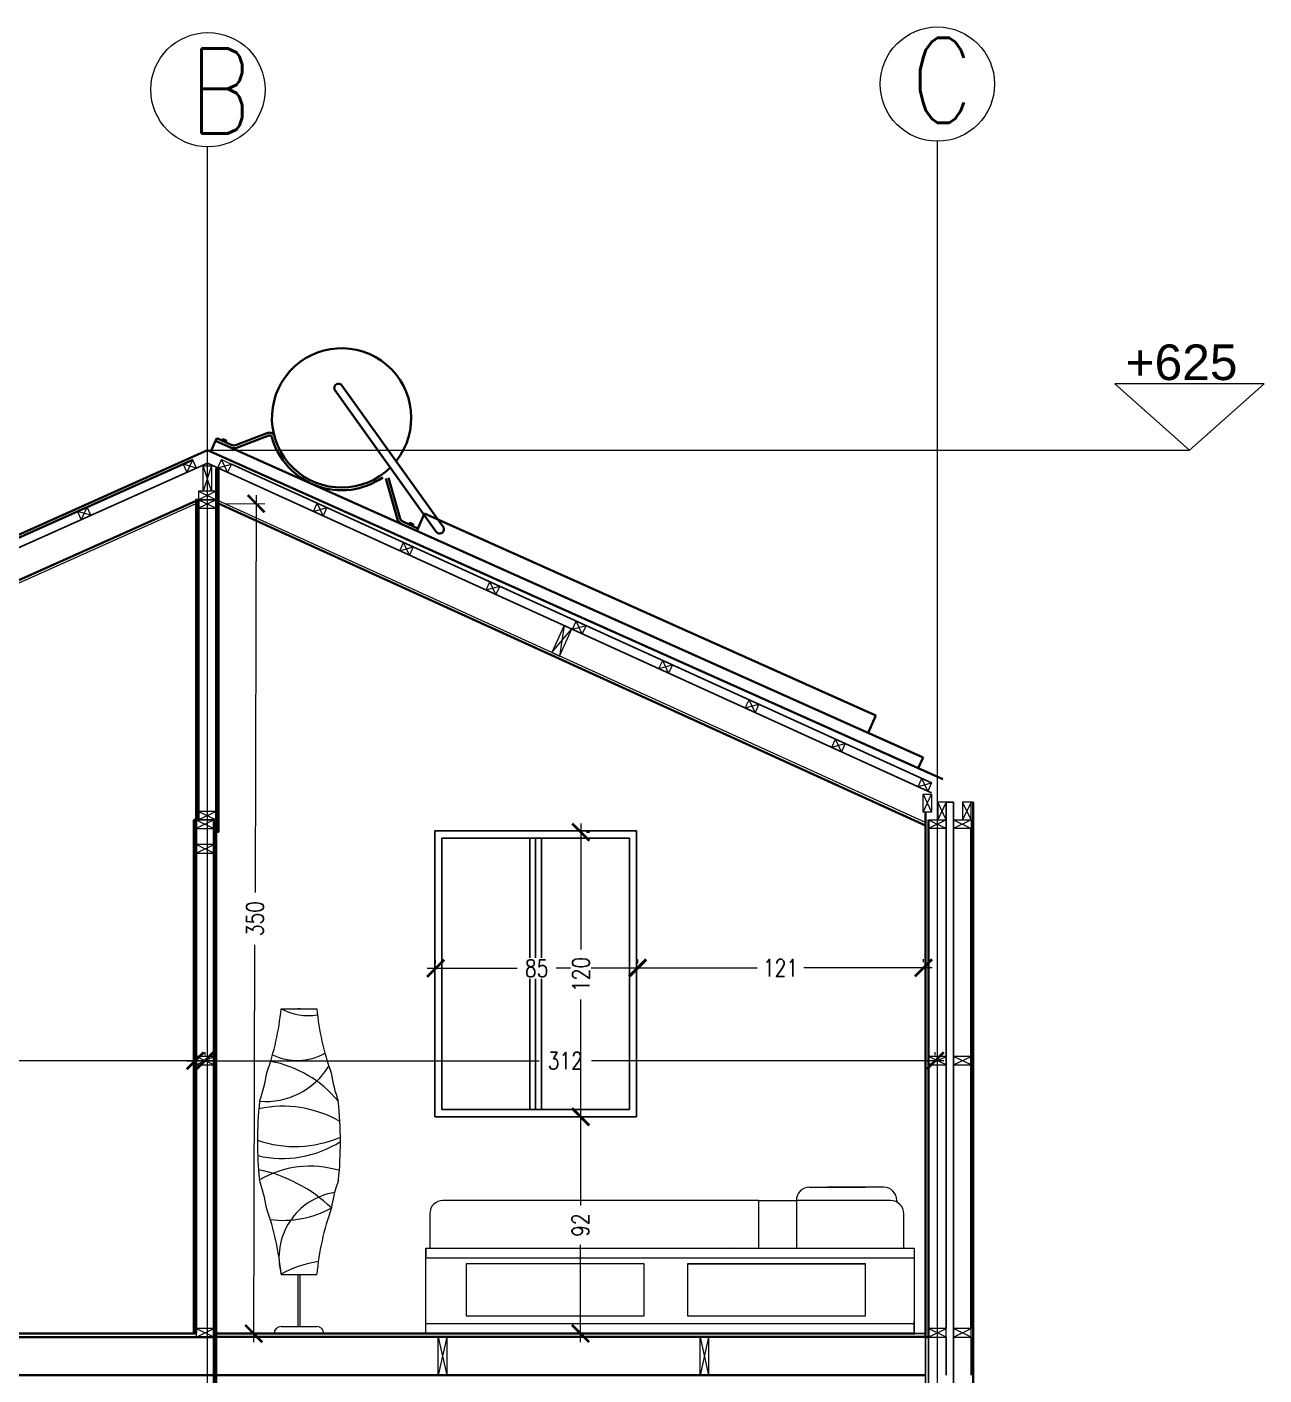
# Model space of a CAD drawing. Header units: millimetres. Extents: x 2260 to 4465, y 2640 to 4441.
# Drawn here: x 3856 to 4378, y 3872 to 4441 of the extents above; entities that cross this region are included whole.
import ezdxf

# ---------------------------------------------------------------- set-up
doc = ezdxf.new("R2010")
doc.units = ezdxf.units.MM
for name, color, linetype, lineweight in [('A-ANNO-DIMS', 3, 'Continuous', 18), ('A-ANNO-SYMB', 3, 'Continuous', 18), ('A-DETL-MBND', 3, 'Continuous', 18), ('A-DETL-MCUT', 4, 'Continuous', 25), ('A-ELEV-MBE1', 7, 'Continuous', 35), ('A-ELEV-MBE2', 4, 'Continuous', 25), ('A-FURN', 8, 'Continuous', 18), ('A-SECT-MCUT', 7, 'Continuous', 35), ('A-WALL-STUD', 3, 'Continuous', 18)]:
    doc.layers.add(name, color=color, linetype=linetype, lineweight=lineweight)
doc.styles.add('ARIAL', font='Arial.ttf')
doc.styles.add('E-ROMANS', font='romans.shx', dxfattribs={"width": 0.8})
doc.styles.get("Standard").update_dxf_attribs({"font": 'Arial.ttf'})
doc.dimstyles.new('Copy of TICK_36', dxfattribs={"dimtxt": 3.6, "dimasz": 3.6, "dimexe": 1.8, "dimexo": 1.2, "dimgap": 1.8, "dimtad": 0, "dimdec": 0, "dimzin": 0, "dimdsep": 46, "dimtxsty": 'ARIAL', "dimblk": 'ARCHTICK', "dimblk1": 'ARCHTICK', "dimblk2": 'ARCHTICK', "dimcen": 1.8, "dimdle": 1.8, "dimclrd": 256, "dimclre": 256, "dimclrt": 256, "dimadec": 0, "dimazin": 0, "dimtfac": 1, "dimtdec": 0, "dimtmove": 1, "dimatfit": 3, "dimldrblk": 'OPEN90', "dimfxl": 1, "dimtfill": 1, "dimtolj": 1, "dimtzin": 0, "dimlwd": -1, "dimlwe": -1, "dimarcsym": 0})

# ---------------------------------------------------------------- blocks, each defined once
blk = doc.blocks.new('_ArchTick')
at = {"color": 0, "linetype": 'ByBlock', "const_width": 0.15}
blk.add_lwpolyline([(-0.5, -0.5), (0.5, 0.5)], dxfattribs=at)
blk = doc.blocks.new('*D113')
at = {"layer": 'A-ANNO-DIMS', "transparency": 16777216}
for p, q in [((3615.41, 4004.96), (3764.08, 4004.96)), ((3619.01, 4007.3), (3619.01, 4008.56)), ((3934.75, 4004.96), (3786.09, 4004.96)), ((3931.15, 4007.36), (3931.15, 4008.56))]:
    blk.add_line(p, q, dxfattribs=at)
at = {"layer": 'A-ANNO-DIMS', "transparency": 16777216, "xscale": 7.2, "yscale": 7.2, "zscale": 7.2, "rotation": 180}
blk.add_blockref('_ArchTick', (3619.01, 4004.96), dxfattribs=at)
at = {"layer": 'A-ANNO-DIMS', "transparency": 16777216, "xscale": 7.2, "yscale": 7.2, "zscale": 7.2}
blk.add_blockref('_ArchTick', (3931.15, 4004.96), dxfattribs=at)
at = {"layer": 'A-ANNO-DIMS', "transparency": 16777216, "insert": (3775.08, 4004.96), "char_height": 7.2, "attachment_point": 5, "style": 'E-ROMANS', "bg_fill": 3, "box_fill_scale": 1.1, "bg_fill_color": 256, "bg_fill_true_color": 13158600, "bg_fill_transparency": 0}
blk.add_mtext('\\A1;312', dxfattribs=at)
blk = doc.blocks.new('_Open90')
at = {"color": 0, "linetype": 'ByBlock', "lineweight": -2}
for p, q in [((0, 0), (-1, 0)), ((-0.5, 0.5), (0, 0)), ((0, 0), (-0.5, -0.5))]:
    blk.add_line(p, q, dxfattribs=at)
blk = doc.blocks.new('*D119')
at = {"layer": 'A-ANNO-DIMS', "transparency": 16777216}
for p, q in [((3923.46, 4004.96), (4072.13, 4004.96)), ((3927.06, 4007.36), (3927.06, 4008.56)), ((4242.8, 4004.96), (4094.14, 4004.96)), ((4239.2, 4007.3), (4239.2, 4008.56))]:
    blk.add_line(p, q, dxfattribs=at)
at = {"layer": 'A-ANNO-DIMS', "transparency": 16777216, "xscale": 7.2, "yscale": 7.2, "zscale": 7.2, "rotation": 180}
blk.add_blockref('_ArchTick', (3927.06, 4004.96), dxfattribs=at)
at = {"layer": 'A-ANNO-DIMS', "transparency": 16777216, "xscale": 7.2, "yscale": 7.2, "zscale": 7.2}
blk.add_blockref('_ArchTick', (4239.2, 4004.96), dxfattribs=at)
at = {"layer": 'A-ANNO-DIMS', "transparency": 16777216, "insert": (4083.13, 4004.96), "char_height": 7.2, "attachment_point": 5, "style": 'E-ROMANS', "bg_fill": 3, "box_fill_scale": 1.1, "bg_fill_color": 256, "bg_fill_true_color": 13158600, "bg_fill_transparency": 0}
blk.add_mtext('\\A1;312', dxfattribs=at)
blk = doc.blocks.new('*D120')
at = {"layer": 'A-ANNO-DIMS', "transparency": 16777216}
for p, q in [((4109.99, 4044.13), (4164.14, 4044.13)), ((4113.59, 4046.53), (4113.59, 4047.73)), ((4237.85, 4044.13), (4183.69, 4044.13)), ((4234.25, 4046.53), (4234.25, 4047.73))]:
    blk.add_line(p, q, dxfattribs=at)
at = {"layer": 'A-ANNO-DIMS', "transparency": 16777216, "xscale": 7.2, "yscale": 7.2, "zscale": 7.2, "rotation": 180}
blk.add_blockref('_ArchTick', (4113.59, 4044.13), dxfattribs=at)
at = {"layer": 'A-ANNO-DIMS', "transparency": 16777216, "xscale": 7.2, "yscale": 7.2, "zscale": 7.2}
blk.add_blockref('_ArchTick', (4234.25, 4044.13), dxfattribs=at)
at = {"layer": 'A-ANNO-DIMS', "transparency": 16777216, "insert": (4173.92, 4044.13), "char_height": 7.2, "attachment_point": 5, "style": 'E-ROMANS', "bg_fill": 3, "box_fill_scale": 1.1, "bg_fill_color": 256, "bg_fill_true_color": 13158600, "bg_fill_transparency": 0}
blk.add_mtext('\\A1;121', dxfattribs=at)
blk = doc.blocks.new('*D121')
at = {"layer": 'A-ANNO-DIMS', "transparency": 16777216}
for p, q in [((4089.53, 3984.96), (4089.53, 3943.88)), ((4091.93, 3981.36), (4093.13, 3981.36)), ((4089.53, 3886.27), (4089.53, 3927.35)), ((4231.85, 3889.87), (4085.93, 3889.87))]:
    blk.add_line(p, q, dxfattribs=at)
at = {"layer": 'A-ANNO-DIMS', "transparency": 16777216, "xscale": 7.2, "yscale": 7.2, "zscale": 7.2}
for p, rotation in [((4089.53, 3981.36), 90), ((4089.53, 3889.87), 270)]:
    blk.add_blockref('_ArchTick', p, dxfattribs=dict(at, rotation=rotation))
at = {"layer": 'A-ANNO-DIMS', "transparency": 16777216, "insert": (4089.53, 3935.61), "char_height": 7.2, "attachment_point": 5, "rotation": 90, "style": 'E-ROMANS', "bg_fill": 3, "box_fill_scale": 1.1, "bg_fill_color": 256, "bg_fill_true_color": 13158600, "bg_fill_transparency": 0}
blk.add_mtext('\\A1;92', dxfattribs=at)
blk = doc.blocks.new('*D122')
at = {"layer": 'A-ANNO-DIMS', "transparency": 16777216}
for p, q in [((4024.83, 4043.95), (4062.8, 4043.95)), ((4028.43, 4045.96), (4028.43, 4047.55)), ((4117.3, 4043.95), (4079.33, 4043.95)), ((4113.7, 4045.95), (4113.7, 4047.55))]:
    blk.add_line(p, q, dxfattribs=at)
at = {"layer": 'A-ANNO-DIMS', "transparency": 16777216, "xscale": 7.2, "yscale": 7.2, "zscale": 7.2, "rotation": 180}
blk.add_blockref('_ArchTick', (4028.43, 4043.95), dxfattribs=at)
at = {"layer": 'A-ANNO-DIMS', "transparency": 16777216, "xscale": 7.2, "yscale": 7.2, "zscale": 7.2}
blk.add_blockref('_ArchTick', (4113.7, 4043.95), dxfattribs=at)
at = {"layer": 'A-ANNO-DIMS', "transparency": 16777216, "insert": (4071.06, 4043.95), "char_height": 7.2, "attachment_point": 5, "style": 'E-ROMANS', "bg_fill": 3, "box_fill_scale": 1.1, "bg_fill_color": 256, "bg_fill_true_color": 13158600, "bg_fill_transparency": 0}
blk.add_mtext('\\A1;85', dxfattribs=at)
blk = doc.blocks.new('*D123')
at = {"layer": 'A-ANNO-DIMS', "transparency": 16777216}
for p, q in [((4089.71, 4104.98), (4089.71, 4051.93)), ((4092.11, 4101.38), (4093.31, 4101.38)), ((4089.71, 3977.69), (4089.71, 4030.74)), ((4092.11, 3981.29), (4093.31, 3981.29))]:
    blk.add_line(p, q, dxfattribs=at)
at = {"layer": 'A-ANNO-DIMS', "transparency": 16777216, "xscale": 7.2, "yscale": 7.2, "zscale": 7.2}
for p, rotation in [((4089.71, 4101.38), 90), ((4089.71, 3981.29), 270)]:
    blk.add_blockref('_ArchTick', p, dxfattribs=dict(at, rotation=rotation))
at = {"layer": 'A-ANNO-DIMS', "transparency": 16777216, "insert": (4089.71, 4041.33), "char_height": 7.2, "attachment_point": 5, "rotation": 90, "style": 'E-ROMANS', "bg_fill": 3, "box_fill_scale": 1.1, "bg_fill_color": 256, "bg_fill_true_color": 13158600, "bg_fill_transparency": 0}
blk.add_mtext('\\A1;120', dxfattribs=at)
blk = doc.blocks.new('*D155')
at = {"layer": 'A-ANNO-DIMS', "transparency": 16777216}
for p, q in [((3952.73, 4243.57), (3952.25, 4075.91)), ((3939.31, 4240.01), (3956.32, 4239.96)), ((3951.71, 3886.23), (3952.19, 4053.89)), ((3938.31, 3889.86), (3955.32, 3889.82))]:
    blk.add_line(p, q, dxfattribs=at)
at = {"layer": 'A-ANNO-DIMS', "transparency": 16777216, "xscale": 7.2, "yscale": 7.2, "zscale": 7.2}
for p, rotation in [((3952.72, 4239.97), 89.83589421518002), ((3951.72, 3889.83), 269.83589421518)]:
    blk.add_blockref('_ArchTick', p, dxfattribs=dict(at, rotation=rotation))
at = {"layer": 'A-ANNO-DIMS', "transparency": 16777216, "insert": (3952.22, 4064.9), "char_height": 7.2, "attachment_point": 5, "rotation": 89.8359, "style": 'E-ROMANS', "bg_fill": 3, "box_fill_scale": 1.1, "bg_fill_color": 256, "bg_fill_true_color": 13158600, "bg_fill_transparency": 0}
blk.add_mtext('\\A1;350', dxfattribs=at)

msp = doc.modelspace()

# ---------------------------------------------------------------- linework, layer by layer
for p, q in [((4230.26, 3889.87), (4024.26, 3889.87)), ((4071.04, 3889.87), (4177.84, 3889.87)), ((4177.84, 3889.87), (4230.26, 3889.87))]:
    msp.add_line(p, q)
at = {"color": 0}
for q in [(4230.58, 3889.87), (4235.14, 3889.87)]:
    msp.add_line((4230.58, 3889.87), q, dxfattribs=at)
at = {"layer": 'A-ANNO-DIMS'}
msp.add_line((3932.16, 4262.54), (4346.41, 4262.54), dxfattribs=at)
msp.add_lwpolyline([(4314.93, 4290.53), (4346.41, 4262.54), (4377.89, 4290.53)], close=True, dxfattribs=at)
at = {"layer": 'A-ANNO-SYMB'}
for centre in [(3932.41, 4414.59), (4240.09, 4416.95)]:
    msp.add_circle(centre, 24.11, dxfattribs=at)
at = {"layer": 'A-DETL-MBND'}
for points in [[(3840.33, 4201.14), (3927.4, 4240.1)], [(4235.14, 4105.4), (3936.91, 4241.19)]]:
    msp.add_lwpolyline(points, dxfattribs=at)
at = {"layer": 'A-DETL-MCUT'}
msp.add_line((4255.26, 4114.04), (4254.35, 4114.04), dxfattribs=at)
msp.add_lwpolyline([(4235.14, 3888.37), (4236.34, 3888.37), (4236.34, 3867.35), (4235.14, 3867.35)], close=True, dxfattribs=at)
msp.add_lwpolyline([(4254.35, 3888.37), (4254.35, 3872.36)], dxfattribs=at)
at = {"layer": 'A-ELEV-MBE1', "color": 0}
for p, q in [((3988.91, 4289.85), (4031.61, 4230.18)), ((3986.03, 4287.74), (4028.72, 4228.08)), ((3936.09, 4267.54), (3935.61, 4266.48)), ((3936.09, 4267.54), (3942.2, 4264.8)), ((3938.7, 4267.11), (3938.45, 4266.54)), ((3939, 4266.98), (3938.74, 4266.41)), ((3940.11, 4266.54), (3938.77, 4267.14)), ((3939.58, 4266.03), (3939.84, 4266.6)), ((3939.88, 4265.9), (3940.14, 4266.47)), ((3957.69, 4269.78), (3944.48, 4264.74)), ((3958.1, 4268.7), (3944.89, 4263.66)), ((4012.18, 4233.83), (4007.4, 4250.62)), ((4013.29, 4234.15), (4008.53, 4250.92)), ((4014.94, 4232.25), (4020.98, 4229.54)), ((4017.52, 4231.84), (4017.27, 4231.27)), ((4017.82, 4231.71), (4017.56, 4231.13)), ((4018.93, 4231.27), (4017.59, 4231.87)), ((4018.4, 4230.76), (4018.66, 4231.33)), ((4018.7, 4230.62), (4018.96, 4231.2)), ((4020.98, 4229.54), (4020.51, 4228.49))]:
    msp.add_line(p, q, dxfattribs=at)
for points in [[(3935.61, 4266.48), (3933.57, 4261.91)], [(4234.09, 4132.9), (3935.61, 4266.48)], [(4023.78, 4235.79), (4020.51, 4228.49)], [(4214.16, 4150.59), (4023.78, 4235.79)], [(4214.16, 4150.59), (4210.89, 4143.29)], [(4234.09, 4132.9), (4232.05, 4128.33)]]:
    msp.add_lwpolyline(points, dxfattribs=at)
for centre, radius, start, end in [((3988.77, 4276.15), 29.38, 321.5627, 314.4316), ((3987.47, 4288.81), 1.78, 35.2816, 216.4982), ((3938.49, 4266.52), 0.0538, 155.8899, 245.8899), ((3938.7, 4266.43), 0.0538, 245.8899, 335.8899), ((3938.75, 4267.09), 0.0538, 65.8899, 155.8899), ((3938.79, 4266.39), 0.0538, 155.8899, 245.8899), ((3938.95, 4267), 0.0538, 335.8899, 65.8899), ((3939.05, 4266.96), 0.0538, 65.8899, 155.8899), ((3939.53, 4266.05), 0.0538, 245.8899, 335.8899), ((3939.63, 4266.01), 0.0538, 155.8899, 245.8899), ((3939.79, 4266.63), 0.0538, 335.8899, 65.8899), ((3939.83, 4265.92), 0.0538, 245.8899, 335.8899), ((3939.89, 4266.58), 0.0538, 65.8899, 155.8899), ((3940.09, 4266.49), 0.0538, 335.8899, 65.8899), ((3958.43, 4267.83), 2.09, 19.8049, 110.8899), ((3958.43, 4267.83), 0.928, 22.5682, 110.8607), ((3988.77, 4276.15), 30.54, 195.1144, 304.6497), ((3943.42, 4267.52), 4.14, 245.8899, 290.8899), ((3943.42, 4267.52), 2.98, 245.8899, 290.8899), ((4016.16, 4234.97), 4.14, 195.8899, 245.8899), ((4016.16, 4234.97), 2.98, 195.8899, 245.8899), ((4017.31, 4231.25), 0.0538, 155.8899, 245.8899), ((4017.57, 4231.82), 0.0538, 65.8899, 155.8899), ((4017.77, 4231.73), 0.0538, 335.8899, 65.8899), ((4017.87, 4231.68), 0.0538, 65.8899, 155.8899), ((4018.61, 4231.35), 0.0538, 335.8899, 65.8899), ((4018.71, 4231.31), 0.0538, 65.8899, 155.8899), ((4018.91, 4231.22), 0.0538, 335.8899, 65.8899), ((4017.51, 4231.16), 0.0538, 245.8899, 335.8899), ((4017.61, 4231.11), 0.0538, 155.8899, 245.8899), ((4018.35, 4230.78), 0.0538, 245.8899, 335.8899), ((4018.45, 4230.74), 0.0538, 155.8899, 245.8899), ((4018.65, 4230.65), 0.0538, 245.8899, 335.8899), ((4030.17, 4229.13), 1.78, 214.92, 35.8899)]:
    msp.add_arc(centre, radius, start, end, dxfattribs=at)
at = {"layer": 'A-ELEV-MBE2'}
for p, q in [((3942.26, 4256.67), (4237.62, 4122.19)), ((4243.85, 3891.97), (4243.85, 4114.04)), ((4243.85, 4114.04), (4246.85, 4114.04)), ((4246.85, 4114.04), (4246.84, 3640.18)), ((4028.1, 4101.87), (4028.1, 3992.16)), ((4113.16, 4101.87), (4028.1, 4101.87)), ((4113.16, 4101.87), (4113.16, 3992.16)), ((4031.1, 4098.86), (4110.16, 4098.86)), ((4031.1, 3992.16), (4031.1, 4098.86)), ((4068.13, 4098.86), (4068.13, 3992.16)), ((4070.63, 4098.86), (4070.63, 3992.16)), ((4073.13, 4098.86), (4073.13, 3992.16)), ((4110.16, 3992.16), (4110.16, 4098.86)), ((4028.1, 3981.29), (4028.1, 3992.16)), ((4031.1, 3992.16), (4031.1, 3984.41)), ((4068.13, 3992.16), (4068.13, 3984.41)), ((4070.63, 3992.16), (4070.63, 3984.41)), ((4073.13, 3992.16), (4073.13, 3984.41)), ((4110.16, 3992.16), (4110.16, 3984.41)), ((4113.16, 3992.16), (4113.16, 3981.29)), ((4113.16, 3981.29), (4028.1, 3981.29)), ((4110.16, 3984.41), (4031.1, 3984.41))]:
    msp.add_line(p, q, dxfattribs=at)
for points in [[(3618.86, 4116.84), (3932.16, 4257.03)], [(4237.64, 4118.01), (3932.16, 4257.1)], [(4243.85, 3888.37), (4243.85, 3872.36)]]:
    msp.add_lwpolyline(points, dxfattribs=at)
at = {"layer": 'A-FURN'}
for p, q in [((3963.28, 4026.84), (3978.28, 4026.84)), ((3963.28, 4026.84), (3975.78, 4026.84)), ((3963.28, 4026.84), (3970.78, 4026.84)), ((3971.28, 4026.84), (3970.28, 4026.84)), ((3970.28, 4026.84), (3970.78, 4026.84)), ((4186.2, 3951.59), (4209.81, 3951.59)), ((4217.41, 3951.59), (4193.81, 3951.59)), ((4164.66, 3946), (4031.53, 3946)), ((4164.66, 3946), (4180.62, 3946)), ((4164.66, 3946), (4164.66, 3925.94)), ((4220.36, 3946), (4180.62, 3946)), ((4180.62, 3946), (4180.62, 3925.94)), ((4222.99, 3946), (4222.99, 3945.34)), ((4025.94, 3940.42), (4025.94, 3925.94)), ((4225.94, 3925.94), (4225.94, 3940.42)), ((4024.26, 3889.87), (4024.26, 3925.94)), ((4024.26, 3925.94), (4230.26, 3925.94)), ((4024.26, 3925.94), (4024.26, 3921.82)), ((4152.77, 3926.09), (4152.96, 3925.94)), ((4230.26, 3925.94), (4230.26, 3889.87)), ((4024.26, 3921.82), (4230.26, 3921.82)), ((4134.63, 3919.26), (4209.73, 3919.26)), ((3963.28, 3914.84), (3978.28, 3914.84)), ((3970.28, 3914.84), (3970.28, 3892.84)), ((3971.28, 3892.84), (3971.28, 3914.84)), ((3963.28, 3892.84), (3978.28, 3892.84)), ((4230.26, 3893.99), (4024.26, 3893.99)), ((4230.26, 3890.78), (4230.26, 3894.91))]:
    msp.add_line(p, q, dxfattribs=at)
for points in [[(4116.34, 3897.35), (4116.34, 3919.26), (4041.25, 3919.26), (4041.25, 3897.35)], [(4209.73, 3897.35), (4209.73, 3919.26), (4134.63, 3919.26), (4134.63, 3897.35)]]:
    msp.add_lwpolyline(points, close=True, dxfattribs=at)
for centre, radius, start, end in [((3848.27, 4038.41), 115.59, 340.5094, 354.2569), ((3974.48, 4047.36), 23.38, 241.3552, 280.029), ((4093.29, 4038.41), 115.59, 185.7431, 199.4906), ((3950.08, 3957.2), 48.27, 39.4055, 79.5672), ((3970.03, 4028.42), 23.38, 243.6126, 299.9981), ((3956.63, 4019.16), 31.42, 265.5187, 328.3215), ((3887.74, 4011.18), 70.41, 340.6451, 350.736), ((4053.81, 4011.18), 70.41, 189.264, 199.3549), ((4115.08, 3970.84), 161.8, 173.9689, 180), ((3826.48, 3970.84), 161.8, 0, 6.0311), ((3963.96, 3937.5), 48.27, 60.0534, 102.0593), ((3969.01, 4017.03), 48.27, 250.9803, 293.5104), ((4115.08, 3970.84), 161.8, 180, 185.7291), ((3963.78, 4009.37), 45.65, 256.8367, 302.4485), ((3826.48, 3970.84), 161.8, 354.2637, 0), ((3941.08, 3897.6), 62.68, 46.1963, 78.3734), ((3975.43, 3917.93), 42.51, 73.0603, 120.1353), ((3887.6, 3931.51), 70.41, 9.264, 19.2243), ((4053.95, 3931.51), 70.41, 160.7933, 170.736), ((3990.16, 3921.9), 27.8, 98.9296, 194.7142), ((4186.2, 3946), 5.58, 90, 180), ((4217.41, 3946), 5.58, 0, 90), ((3845.41, 3903.49), 118.41, 5.4999, 19.4086), ((3964.04, 3980.12), 42.51, 262.7854, 298.7228), ((4095.22, 3903.68), 117.47, 160.5254, 174.5464), ((4031.53, 3940.42), 5.58, 90, 180), ((4220.36, 3940.42), 5.58, 0, 90), ((3984.62, 3878.08), 42.51, 97.7129, 120.1353), ((3963.28, 3889.84), 3, 90.0018, 179.4664), ((3978.28, 3889.84), 3, 0.535, 90)]:
    msp.add_arc(centre, radius, start, end, dxfattribs=at)
at = {"layer": 'A-SECT-MCUT'}
for p, q in [((3932.16, 4262.54), (3614.06, 4120.17)), ((4255.26, 4114.04), (4255.26, 3640.18)), ((3926.4, 4106.54), (3926.4, 3889.87)), ((3927.4, 3889.87), (3927.4, 4106.54)), ((4254.35, 3891.97), (4254.35, 4102.94)), ((3927.4, 3889.87), (3623.97, 3889.87)), ((3934.9, 3888.44), (4235.14, 3888.44)), ((3935.91, 3889.87), (4230.58, 3889.87)), ((3935.91, 3872.36), (4235.14, 3872.36))]:
    msp.add_line(p, q, dxfattribs=at)
at = {"layer": 'A-SECT-MCUT', "color": 0}
for p, q in [((3936.91, 4254.85), (3935.91, 4254.85)), ((3926.4, 4106.54), (3927.4, 4106.54))]:
    msp.add_line(p, q, dxfattribs=at)
at = {"layer": 'A-SECT-MCUT'}
for points in [[(4242.37, 4123.71), (3932.16, 4262.54)], [(3926.04, 4258.46), (3614.06, 4118.86)], [(3935.91, 4254.85), (3935.91, 4101.53), (3936.91, 4101.53), (3936.91, 4254.85)], [(3623.97, 4105.42), (3927.4, 4241.19)], [(4235.14, 4104.23), (3936.91, 4240.02)], [(3934.91, 4106.54), (3934.91, 3839.65), (3935.91, 3839.65), (3935.91, 4106.54)], [(4235.14, 4109.84), (4235.14, 3888.37), (4236.34, 3888.37), (4236.34, 4106.54)], [(3615.26, 3872.36), (3934.91, 3872.36), (3934.91, 3888.37), (3615.26, 3888.37), (3615.26, 3872.36)]]:
    msp.add_lwpolyline(points, dxfattribs=at)
msp.add_lwpolyline([(3928.4, 4106.54), (3928.4, 4241.64), (3927.4, 4241.64), (3927.4, 4106.54)], close=True, dxfattribs=at)
at = {"layer": 'A-WALL-STUD'}
for p, q in [((3927.59, 4254.98), (3921.93, 4256.62)), ((3923.48, 4253.14), (3926.04, 4258.46)), ((3933.96, 4245.25), (3930.36, 4255.91)), ((3933.96, 4255.91), (3930.36, 4245.25)), ((3936.59, 4255.08), (3942.26, 4256.67)), ((3940.68, 4253.21), (3938.16, 4258.54)), ((3935.91, 4245.25), (3928.4, 4241.64)), ((3928.4, 4245.25), (3935.91, 4241.64)), ((3878.92, 4233.21), (3881.48, 4238.52)), ((3935.91, 4241.64), (3928.4, 4238.04)), ((3928.4, 4241.64), (3935.91, 4238.04)), ((3976.92, 4236.72), (3982.59, 4238.31)), ((3981.02, 4234.85), (3978.49, 4240.18)), ((3883.03, 4235.05), (3877.37, 4236.68)), ((4013.35, 4220.13), (4019.02, 4221.72)), ((4017.45, 4218.26), (4014.93, 4223.59)), ((4049.78, 4203.54), (4055.46, 4205.13)), ((4053.88, 4201.67), (4051.36, 4207)), ((4077.48, 4177.18), (4085.9, 4187.09)), ((4082.62, 4188.59), (4080.76, 4175.69)), ((4086.21, 4186.95), (4091.89, 4188.55)), ((4090.31, 4185.09), (4087.79, 4190.41)), ((4122.65, 4170.36), (4128.32, 4171.96)), ((4126.74, 4168.5), (4124.22, 4173.82)), ((4159.08, 4153.78), (4164.75, 4155.37)), ((4163.18, 4151.91), (4160.65, 4157.24)), ((4199.61, 4135.32), (4197.09, 4140.65)), ((4195.51, 4137.19), (4201.19, 4138.78)), ((4236.04, 4118.73), (4233.52, 4124.06)), ((4231.94, 4120.6), (4237.62, 4122.19)), ((4234.04, 4109.84), (4237.64, 4117.35)), ((4234.04, 4117.35), (4237.64, 4109.84)), ((4243.85, 4106.54), (4240.24, 4114.04)), ((4243.85, 4114.04), (4240.24, 4106.54)), ((4254.35, 4106.54), (4250.75, 4114.04)), ((4254.35, 4114.04), (4250.75, 4106.54)), ((3934.91, 4106.54), (3927.4, 4102.94)), ((3927.4, 4106.54), (3934.91, 4102.94)), ((3935.91, 4110.14), (3928.4, 4106.54)), ((3928.4, 4110.14), (3935.91, 4106.54)), ((4236.34, 4106.54), (4243.85, 4102.94)), ((4243.85, 4106.54), (4236.34, 4102.94)), ((4246.85, 4106.54), (4254.35, 4102.94)), ((4254.35, 4106.54), (4246.85, 4102.94)), ((3927.4, 4092.53), (3934.91, 4096.13)), ((3934.91, 4092.53), (3927.4, 4096.13)), ((3927.4, 4003.16), (3934.91, 4006.76)), ((3934.91, 4003.16), (3927.4, 4006.76)), ((4236.34, 4003.16), (4243.85, 4006.76)), ((4243.85, 4003.16), (4236.34, 4006.76)), ((4246.85, 4003.16), (4254.35, 4006.76)), ((4254.35, 4003.16), (4246.85, 4006.76)), ((3927.4, 3888.37), (3934.91, 3891.97)), ((3934.91, 3888.37), (3927.4, 3891.97)), ((4236.34, 3888.37), (4243.85, 3891.97)), ((4243.85, 3888.37), (4236.34, 3891.97)), ((4246.85, 3888.37), (4254.35, 3891.97)), ((4254.35, 3888.37), (4246.85, 3891.97))]:
    msp.add_line(p, q, dxfattribs=at)
for points in [[(3923.48, 4253.14), (3927.59, 4254.98), (3926.04, 4258.46), (3921.93, 4256.62)], [(3930.36, 4255.91), (3933.96, 4255.91), (3933.96, 4245.25), (3930.36, 4245.25)], [(3940.68, 4253.21), (3936.59, 4255.08), (3938.16, 4258.54), (3942.26, 4256.67)], [(3935.91, 4245.25), (3928.4, 4245.25), (3928.4, 4241.64), (3935.91, 4241.64)], [(3878.92, 4233.21), (3883.03, 4235.05), (3881.48, 4238.52), (3877.37, 4236.68)], [(3935.91, 4241.64), (3928.4, 4241.64), (3928.4, 4238.04), (3935.91, 4238.04)], [(3981.02, 4234.85), (3976.92, 4236.72), (3978.49, 4240.18), (3982.59, 4238.31)], [(4017.45, 4218.26), (4013.35, 4220.13), (4014.93, 4223.59), (4019.02, 4221.72)], [(4053.88, 4201.67), (4049.78, 4203.54), (4051.36, 4207), (4055.46, 4205.13)], [(4085.9, 4187.09), (4082.62, 4188.59), (4077.48, 4177.18), (4080.76, 4175.69)], [(4090.31, 4185.09), (4086.21, 4186.95), (4087.79, 4190.41), (4091.89, 4188.55)], [(4126.74, 4168.5), (4122.65, 4170.36), (4124.22, 4173.82), (4128.32, 4171.96)], [(4163.18, 4151.91), (4159.08, 4153.78), (4160.65, 4157.24), (4164.75, 4155.37)], [(4199.61, 4135.32), (4195.51, 4137.19), (4197.09, 4140.65), (4201.19, 4138.78)], [(4236.04, 4118.73), (4231.94, 4120.6), (4233.52, 4124.06), (4237.62, 4122.19)], [(4234.04, 4109.84), (4234.04, 4117.35), (4237.64, 4117.35), (4237.64, 4109.84)], [(4243.85, 4106.54), (4243.85, 4114.04), (4240.24, 4114.04), (4240.24, 4106.54)], [(4254.35, 4106.54), (4254.35, 4114.04), (4250.75, 4114.04), (4250.75, 4106.54)], [(3934.91, 4106.54), (3927.4, 4106.54), (3927.4, 4102.94), (3934.91, 4102.94)], [(3935.91, 4110.14), (3928.4, 4110.14), (3928.4, 4106.54), (3935.91, 4106.54)], [(4236.34, 4106.54), (4243.85, 4106.54), (4243.85, 4102.94), (4236.34, 4102.94)], [(4246.85, 4106.54), (4254.35, 4106.54), (4254.35, 4102.94), (4246.85, 4102.94)], [(3927.4, 4092.53), (3934.91, 4092.53), (3934.91, 4096.13), (3927.4, 4096.13)], [(3927.4, 4003.16), (3934.91, 4003.16), (3934.91, 4006.76), (3927.4, 4006.76)], [(4236.34, 4003.16), (4243.85, 4003.16), (4243.85, 4006.76), (4236.34, 4006.76)], [(4246.85, 4003.16), (4254.35, 4003.16), (4254.35, 4006.76), (4246.85, 4006.76)], [(3927.4, 3888.37), (3934.91, 3888.37), (3934.91, 3891.97), (3927.4, 3891.97)], [(4236.34, 3888.37), (4243.85, 3888.37), (4243.85, 3891.97), (4236.34, 3891.97)], [(4246.85, 3888.37), (4254.35, 3888.37), (4254.35, 3891.97), (4246.85, 3891.97)]]:
    msp.add_lwpolyline(points, close=True, dxfattribs=at)
for points in [[(4033.17, 3888.37), (4033.17, 3872.36), (4029.57, 3872.36), (4029.57, 3888.37), (4033.17, 3888.37)], [(4029.57, 3888.37), (4033.17, 3872.36)], [(4033.17, 3888.37), (4029.57, 3872.36)], [(4143.61, 3888.37), (4143.61, 3872.36), (4140.01, 3872.36), (4140.01, 3888.37), (4143.61, 3888.37)], [(4140.01, 3888.37), (4143.61, 3872.36)], [(4143.61, 3888.37), (4140.01, 3872.36)]]:
    msp.add_lwpolyline(points, dxfattribs=at)

# ---------------------------------------------------------------- texts
at = {"layer": 'A-ANNO-DIMS'}
msp.add_text('+625', height=15.013, dxfattribs=at).set_placement((4319.47, 4292.1))
at = {"layer": 'A-ANNO-SYMB', "char_height": 35.9, "attachment_point": 1, "style": 'E-ROMANS'}
for s, insert in [('C', (4229.13, 4436.54)), ('B', (3924.72, 4432))]:
    msp.add_mtext_dynamic_manual_height_columns(s, width=37.201, gutter_width=2.5, heights=[0], dxfattribs=dict(at, insert=insert))

# ---------------------------------------------------------------- next in the draw order: dimensions: what is measured, and where the dimension line sits
at = {"layer": 'A-ANNO-DIMS'}
dim = msp.add_linear_dim(base=(4234.25, 4044.13), p1=(4113.59, 4044.13), p2=(4234.25, 4044.13), angle=180, dimstyle='Copy of TICK_36', override={"dimscale": 2, "dimtxsty": 'E-ROMANS'}, dxfattribs=at)
dim.commit()
dim.dimension.update_dxf_attribs({"geometry": '*D120', "text_midpoint": (4173.92, 4044.13)})
dim = msp.add_linear_dim(base=(3619.01, 4004.96), p1=(3931.15, 4004.96), p2=(3619.01, 4004.9), dimstyle='Copy of TICK_36', override={"dimscale": 2, "dimtxsty": 'E-ROMANS'}, dxfattribs=at)
dim.commit()
dim.dimension.update_dxf_attribs({"geometry": '*D113', "text_midpoint": (3775.08, 4004.96)})
dim = msp.add_linear_dim(base=(4089.53, 3889.87), p1=(4089.53, 3981.36), p2=(4234.25, 3889.87), angle=90, text='92', dimstyle='Copy of TICK_36', override={"dimscale": 2, "dimtxsty": 'E-ROMANS'}, dxfattribs=at)
dim.commit()
dim.dimension.update_dxf_attribs({"geometry": '*D121', "text_midpoint": (4089.53, 3935.61)})

# ---------------------------------------------------------------- next in the draw order: dimensions: what is measured, and where the dimension line sits
for base, p1, p2, picture, middle in [((4028.43, 4043.95), (4113.7, 4043.55), (4028.43, 4043.56), '*D122', (4071.06, 4043.95)), ((4239.2, 4004.96), (3927.06, 4004.96), (4239.2, 4004.9), '*D119', (4083.13, 4004.96))]:
    dim = msp.add_linear_dim(base=base, p1=p1, p2=p2, angle=180, dimstyle='Copy of TICK_36', override={"dimscale": 2, "dimtxsty": 'E-ROMANS'}, dxfattribs=at)
    dim.commit()
    dim.dimension.update_dxf_attribs({"geometry": picture, "text_midpoint": middle})

# ---------------------------------------------------------------- next in the draw order: linework, layer by layer
at = {"layer": 'A-ANNO-SYMB'}
for p, q in [((4240.09, 3496.63), (4240.09, 4392.84)), ((3932.16, 3494.15), (3932.16, 4390.36))]:
    msp.add_line(p, q, dxfattribs=at)

# ---------------------------------------------------------------- next in the draw order: dimensions: what is measured, and where the dimension line sits
at = {"layer": 'A-ANNO-DIMS'}
dim = msp.add_aligned_dim(p1=(3936.91, 4240.02), p2=(3935.91, 3889.87), distance=15.81, dimstyle='Copy of TICK_36', override={"dimscale": 2, "dimtxsty": 'E-ROMANS'}, dxfattribs=at)
dim.commit()
dim.dimension.update_dxf_attribs({"geometry": '*D155', "text_midpoint": (3952.22, 4064.9)})
dim = msp.add_linear_dim(base=(4089.71, 4101.38), p1=(4089.71, 3981.29), p2=(4089.71, 4101.38), angle=90, dimstyle='Copy of TICK_36', override={"dimscale": 2, "dimtxsty": 'E-ROMANS'}, dxfattribs=at)
dim.commit()
dim.dimension.update_dxf_attribs({"geometry": '*D123', "text_midpoint": (4089.71, 4041.33)})

doc.saveas('drawing.dxf')
